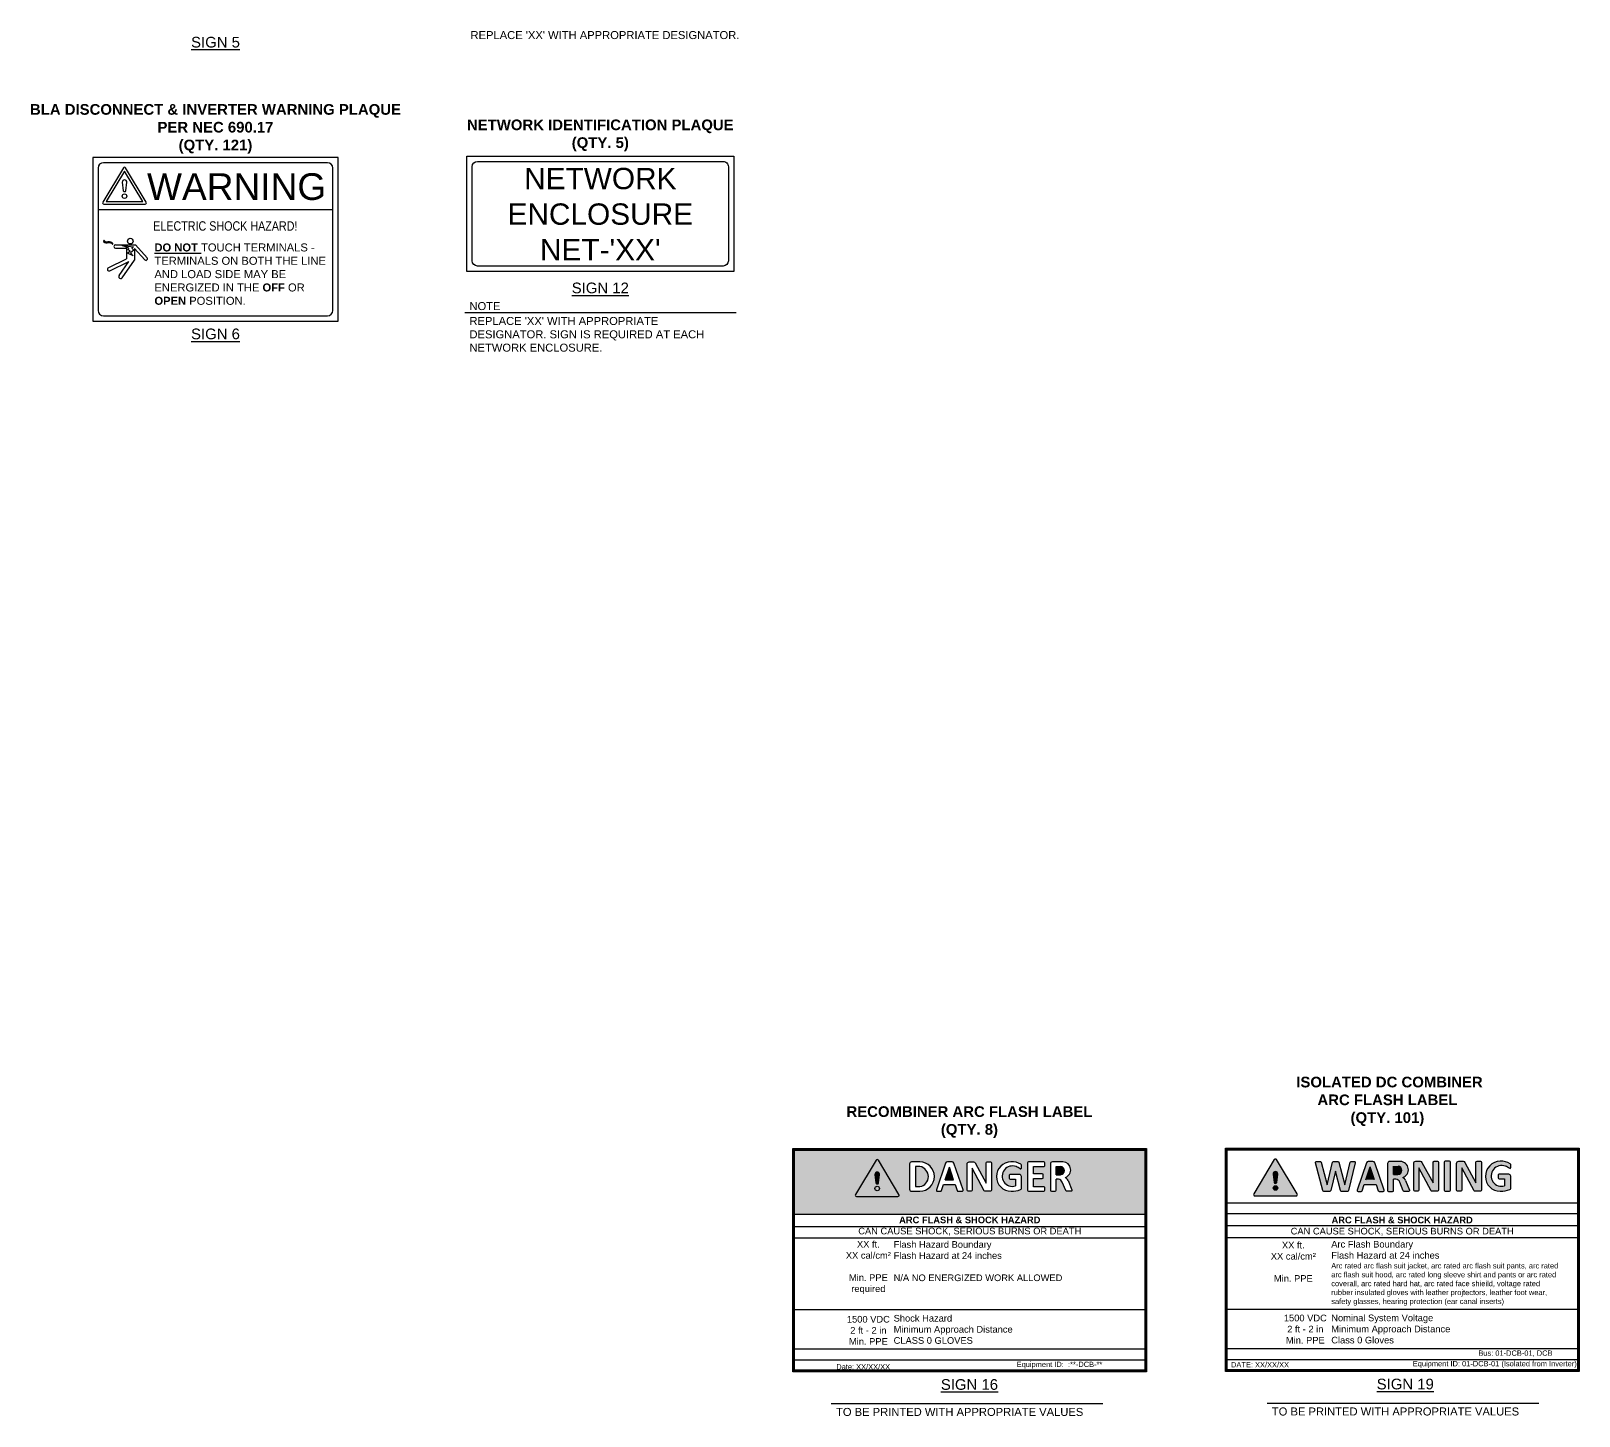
# Model space of a CAD drawing. Header units: feet. Extents: x -1522 to 1718, y -42 to 1309.
# Drawn here: x 1687.32 to 1704.26, y 1271.15 to 1286.31 of the extents above; entities that cross this region are included whole.
import ezdxf
from ezdxf.enums import TextEntityAlignment as Align

# ---------------------------------------------------------------- set-up
doc = ezdxf.new("R2010")
doc.units = ezdxf.units.FT
doc.header["$MEASUREMENT"] = 0
for name, color, linetype in [('ANNO-NOTE', 31, 'Continuous'), ('E-DETL', 7, 'Continuous'), ('G-ANNO-TEXT', 1, 'Continuous')]:
    doc.layers.add(name, color=color, linetype=linetype)
doc.styles.add('SIGNAGE TEXT', font='arial.ttf', dxfattribs={"height": 0.09375})
doc.styles.get("Standard").update_dxf_attribs({"font": 'arial.ttf'})
doc.styles.add('Strata 1_8', font='arial.ttf', dxfattribs={"height": 0.125})
doc.styles.add('Strata 3_32', font='arial.ttf', dxfattribs={"height": 0.09375})

# ---------------------------------------------------------------- blocks, each defined once
blk = doc.blocks.new('!')
at = {"color": 0}
for points in [[(-12.44763938310995, 15.19457651184812), (-12.68897185762393, 14.79386679357651, 0.5835277051761996), (-12.67558691006477, 14.77018054033408), (-12.19292196103682, 14.77018054033408, 0.5835277051761996), (-12.17953701347767, 14.79386679357651), (-12.42086948799164, 15.19457651184812, 0.5650934920842021)], [(-12.46109709578555, 15.02553026272227), (-12.44971901152084, 14.92733337236381, 0.3512251163769891), (-12.4342544355508, 14.91608612901144, 0.3512251163769887), (-12.41878985958076, 14.92733337236381), (-12.40741177531605, 15.02553026272227, 0.4292796023512654), (-12.4342544355508, 15.05498930455328, 0.4292796023512657)]]:
    blk.add_lwpolyline(points, format="xyb", close=True, dxfattribs=at)
blk.add_circle((-12.4342544355508, 14.86298015527347), 0.02642230596211448, dxfattribs=at)

msp = doc.modelspace()

# ---------------------------------------------------------------- hatches: boundary and pattern name
at = {"true_color": 0xff0000}
h = msp.add_hatch(color=1, dxfattribs=at)
h.dxf.hatch_style = 1
h.paths.add_polyline_path([(1695.675790395668, 1274.061273707876), (1695.675790395668, 1273.36412739157), (1699.508026515759, 1273.36412739157), (1699.508026515759, 1274.061273707876)])
edge = h.paths.add_edge_path(flags=16)
edge.add_arc((1698.604044929725, 1273.700352998202), 0.06960001973397013, 25.878581951200317, 63.505078572735215, ccw=False)
edge.add_line((1698.666665529039, 1273.730731004863), (1698.708681641158, 1273.628040756253))
edge.add_arc((1698.69860357877, 1273.623917278076), 0.01088900425914897, -90, 22.25211357300458, ccw=False)
edge.add_line((1698.69860357877, 1273.613028273815), (1698.650999446934, 1273.613028273815))
edge.add_arc((1698.650999446934, 1273.623917278076), 0.01088900425913208, 202.0270003182623, 270.00000000001745, ccw=False)
edge.add_line((1698.640905261364, 1273.619833428004), (1698.603058273701, 1273.713381063172))
edge.add_arc((1698.55613191766, 1273.694109117488), 0.05072958487670892, 22.32721554701731, 82.78384653012439)
edge.add_line((1698.562504209793, 1273.744436889886), (1698.538178227634, 1273.744436889886))
edge.add_line((1698.538178227634, 1273.744436889886), (1698.538178227634, 1273.623917278079))
edge.add_arc((1698.527289223377, 1273.623917278076), 0.01088900425913872, -89.99999999998249, 1.750777300912887e-11, ccw=False)
edge.add_line((1698.527289223377, 1273.613028273815), (1698.484214855196, 1273.613028273815))
edge.add_arc((1698.484214855194, 1273.623917278076), 0.01088900425915199, 179.9999999999825, 269.99999999998255, ccw=False)
edge.add_line((1698.473325850937, 1273.623917278076), (1698.473325850937, 1273.913043126186))
edge.add_arc((1698.495103859455, 1273.913043126186), 0.02177800851829735, 90, 179.9999999999913, ccw=False)
edge.add_line((1698.495103859455, 1273.934821134709), (1698.610542836552, 1273.934821134709))
edge.add_arc((1698.6077981708, 1273.846590278531), 0.08827353608084774, -71.98731128699501, 88.21823028744979, ccw=False)
edge = h.paths.add_edge_path(flags=0)
edge.add_line((1698.584688122057, 1273.793812809773), (1698.538178227638, 1273.793812809773))
edge.add_line((1698.538178227634, 1273.793812809773), (1698.538178227634, 1273.884546926399))
edge.add_line((1698.538178227634, 1273.884546926404), (1698.585144666552, 1273.884546926404))
edge.add_arc((1698.580969933762, 1273.839199725392), 0.04553896170644657, -85.31667165561151, 84.74008914864658, ccw=False)
edge = h.paths.add_edge_path(flags=16)
edge.add_line((1698.402823202818, 1273.883135615491), (1698.289153955306, 1273.883135615491))
edge.add_line((1698.289153955306, 1273.883135615491), (1698.289153955306, 1273.803794790265))
edge.add_line((1698.289153955306, 1273.803794790262), (1698.385340776588, 1273.803794790262))
edge.add_arc((1698.385340776589, 1273.792905786008), 0.0108890042591354, -1.750777300912887e-11, 90, ccw=False)
edge.add_line((1698.396229780847, 1273.792905786008), (1698.396229780847, 1273.763730879418))
edge.add_arc((1698.385340776589, 1273.763730879414), 0.0108890042591354, -90, 0, ccw=False)
edge.add_line((1698.385340776589, 1273.75284187516), (1698.289153955307, 1273.75284187516))
edge.add_line((1698.289153955306, 1273.75284187516), (1698.289153955306, 1273.662581855198))
edge.add_line((1698.289153955306, 1273.662581855197), (1698.402823202818, 1273.662581855197))
edge.add_arc((1698.402823202818, 1273.651692850936), 0.01088900425913872, 0, 90, ccw=False)
edge.add_line((1698.413712207075, 1273.651692850936), (1698.413712207075, 1273.623917278078))
edge.add_arc((1698.402823202818, 1273.623917278076), 0.01088900425913872, -89.99999999998249, 1.750777300912887e-11, ccw=False)
edge.add_line((1698.402823202818, 1273.613028273815), (1698.235158301942, 1273.613028273815))
edge.add_arc((1698.235158301941, 1273.623917278076), 0.01088900425913872, 179.9999999999825, 269.99999999998255, ccw=False)
edge.add_line((1698.224269297683, 1273.623917278076), (1698.224269297683, 1273.923932130446))
edge.add_arc((1698.235158301941, 1273.923932130448), 0.01088900425913872, 90.00000000001751, 180.0000000000175, ccw=False)
edge.add_line((1698.235158301941, 1273.934821134709), (1698.402823202817, 1273.934821134709))
edge.add_arc((1698.402823202818, 1273.923932130448), 0.01088900425913872, -1.750777300912887e-11, 89.99999999998249, ccw=False)
edge.add_line((1698.413712207075, 1273.923932130448), (1698.413712207075, 1273.894024619751))
edge.add_arc((1698.402823202818, 1273.894024619752), 0.0108890042591354, -90, 0, ccw=False)
edge = h.paths.add_edge_path(flags=16)
edge.add_line((1698.156034341282, 1273.774612889013), (1698.156034341282, 1273.64215876903))
edge.add_arc((1698.138853670556, 1273.64792254952), 0.01812171659472405, 296.38395404741226, 341.45439989246427, ccw=False)
edge.add_arc((1698.051076672058, 1273.867190547687), 0.254253070150118, 268.4687310041255, 292.1422853785791, ccw=False)
edge.add_arc((1698.044970139905, 1273.773930649847), 0.1609038458408837, 90.73837430910271, 269.7551015762806, ccw=False)
edge.add_arc((1698.055775729317, 1273.753462081629), 0.1818157793182544, 58.363567936785216, 94.062008043687, ccw=False)
edge.add_arc((1698.143301074688, 1273.898163743425), 0.01278313972927625, 5.062831684109085, 52.15953142980521, ccw=False)
edge.add_line((1698.156034341282, 1273.899291831686), (1698.156034341282, 1273.866636053498))
edge.add_arc((1698.147690043057, 1273.867353987115), 0.008375126364284363, 247.11083023775342, 355.0824489666762, ccw=False)
edge.add_arc((1697.996865006946, 1273.620174199291), 0.2812814338966109, 58.35693592699909, 68.77728622288635)
edge.add_arc((1698.058179770356, 1273.778067381637), 0.1119009236724651, 68.77729214339439, 286.708663276407)
edge.add_line((1698.090351883675, 1273.670891023036), (1698.090351883675, 1273.746623723127))
edge.add_line((1698.090351883675, 1273.746623723127), (1698.032673899173, 1273.746623723127))
edge.add_arc((1698.032673899175, 1273.757512727388), 0.01088900425915199, 179.9999999999825, 269.99999999998255, ccw=False)
edge.add_line((1698.021784894918, 1273.757512727388), (1698.021784894918, 1273.785501893269))
edge.add_arc((1698.032673899175, 1273.785501893267), 0.01088900425914867, 90, 180.0000000000175, ccw=False)
edge.add_line((1698.032673899175, 1273.796390897528), (1698.134256332767, 1273.796390897528))
edge.add_arc((1698.134256332767, 1273.774612889013), 0.02177800851829403, 0, 90, ccw=False)
edge = h.paths.add_edge_path(flags=16)
edge.add_arc((1697.817710699834, 1273.623917278076), 0.01088900425915199, -89.99999999998249, 1.750777300912887e-11, ccw=False)
edge.add_line((1697.817710699834, 1273.613028273815), (1697.760788065604, 1273.613028273815))
edge.add_arc((1697.760788065607, 1273.623917278076), 0.01088900425913872, 208.3697744582106, 270.00000000001745, ccw=False)
edge.add_line((1697.75120683774, 1273.618743257756), (1697.618443970272, 1273.864592946406))
edge.add_line((1697.61844397027, 1273.864592946403), (1697.61844397027, 1273.623917278077))
edge.add_arc((1697.607554966013, 1273.623917278076), 0.01088900425914867, 270, 359.99999999998255, ccw=False)
edge.add_line((1697.607554966013, 1273.613028273815), (1697.574005776248, 1273.613028273815))
edge.add_arc((1697.574005776245, 1273.623917278076), 0.01088900425915199, 179.9999999999825, 269.99999999998255, ccw=False)
edge.add_line((1697.563116771988, 1273.623917278076), (1697.563116771988, 1273.913043126186))
edge.add_arc((1697.584894780506, 1273.913043126186), 0.02177800851829735, 90, 179.9999999999913, ccw=False)
edge.add_line((1697.584894780506, 1273.934821134709), (1697.632214770962, 1273.934821134709))
edge.add_arc((1697.632214770962, 1273.913043126186), 0.02177800851830398, 28.369774458228278, 90.00000000000881, ccw=False)
edge.add_line((1697.651377226699, 1273.923391166833), (1697.770883717423, 1273.702089577794))
edge.add_line((1697.770883717421, 1273.702089577796), (1697.770883717421, 1273.923932130448))
edge.add_arc((1697.781772721683, 1273.923932130448), 0.01088900425914867, 90, 180, ccw=False)
edge.add_line((1697.781772721683, 1273.934821134709), (1697.817710699837, 1273.934821134709))
edge.add_arc((1697.817710699834, 1273.923932130448), 0.01088900425915199, -1.750777300912887e-11, 89.99999999998249, ccw=False)
edge.add_line((1697.828599704091, 1273.923932130448), (1697.828599704091, 1273.623917278078))
edge = h.paths.add_edge_path(flags=16)
edge.add_line((1697.23744056706, 1273.613028273815), (1697.271678926468, 1273.613028273815))
edge.add_arc((1697.27167892647, 1273.623917278076), 0.01088900425914867, 270, 341.2960942470835)
edge.add_line((1697.281992865206, 1273.620425418768), (1697.304939673141, 1273.68820362808))
edge.add_line((1697.30493967314, 1273.688203628079), (1697.432274907045, 1273.688203628079))
edge.add_line((1697.432274907045, 1273.688203628079), (1697.45522171498, 1273.620425418767))
edge.add_arc((1697.465535653719, 1273.623917278076), 0.01088900425915201, 198.7039057529495, 270)
edge.add_line((1697.465535653719, 1273.613028273815), (1697.508011806721, 1273.613028273815))
edge.add_arc((1697.50801180672, 1273.623917278076), 0.01088900425915199, 270, 378.879837520781)
edge.add_line((1697.51831497479, 1273.627440790739), (1697.418241074837, 1273.920068560259))
edge.add_arc((1697.397656476682, 1273.912958287837), 0.02177800851829375, 19.0557883172336, 90)
edge.add_line((1697.397656476682, 1273.934736296359), (1697.347795897093, 1273.934736296359))
edge.add_arc((1697.347795897094, 1273.912958287837), 0.02177800851829403, 90, 161.2960942470393)
edge.add_line((1697.327168019619, 1273.919942006461), (1697.227137398992, 1273.627440790741))
edge.add_arc((1697.23744056706, 1273.623917278076), 0.01088900425914992, 161.120162479252, 270)
h.paths.add_polyline_path([(1697.415216049285, 1273.738590541811), (1697.321998530901, 1273.738590541811), (1697.368607290093, 1273.87625928621)], flags=0)
edge = h.paths.add_edge_path(flags=16)
edge.add_line((1697.047403644458, 1273.613028273815), (1696.954579760538, 1273.613028273815))
edge.add_arc((1696.954579760531, 1273.634806282337), 0.02177800851829735, 180.0000000000087, 270, ccw=False)
edge.add_line((1696.932801752017, 1273.634806282337), (1696.932801752017, 1273.913043126188))
edge.add_arc((1696.954579760531, 1273.913043126186), 0.02177800851829735, 90, 179.9999999999913, ccw=False)
edge.add_line((1696.954579760531, 1273.934821134709), (1697.047403644451, 1273.934821134709))
edge.add_arc((1697.043735768959, 1273.773924704262), 0.1609382323757249, -88.69408294328349, 88.69408294328349, ccw=False)
edge = h.paths.add_edge_path(flags=0)
edge.add_line((1697.046766972191, 1273.664044069118), (1696.99777864085, 1273.664044069118))
edge.add_line((1696.997778640853, 1273.664044069118), (1696.997778640853, 1273.883805339411))
edge.add_line((1696.997778640853, 1273.883805339406), (1697.046766972194, 1273.883805339406))
edge.add_arc((1697.027046287494, 1273.773924704262), 0.1116362816707246, -79.82523709374772, 79.82523709374772, ccw=False)
edge = h.paths.add_edge_path(flags=16)
edge.add_line((1696.805217546738, 1273.556673344493), (1696.354450537113, 1273.556673344493))
edge.add_arc((1696.35445053711, 1273.571265733152), 0.01459238865299536, 148.9410172079922, 270, ccw=False)
edge.add_line((1696.34195016227, 1273.578794241329), (1696.567333667082, 1273.953022205877))
edge.add_arc((1696.579834041924, 1273.945493697697), 0.01459238865299608, 31.05898279201898, 148.9410172079811, ccw=False)
edge.add_line((1696.592334416764, 1273.953022205881), (1696.817717921576, 1273.578794241334))
edge.add_arc((1696.805217546738, 1273.571265733152), 0.01459238865299437, -90, 31.058982792007782, ccw=False)
edge = h.paths.add_edge_path(flags=0)
edge.add_line((1696.60490274788, 1273.795147737553), (1696.594276608506, 1273.70344039748))
edge.add_arc((1696.580500990214, 1273.707200411866), 0.01427954367934035, 267.32293760206926, 344.73316138018583, ccw=False)
edge.add_arc((1696.579167093634, 1273.707200411866), 0.0142795436793473, 195.2668386199461, 272.6770623958107, ccw=False)
edge.add_line((1696.565391475338, 1273.703440397482), (1696.554765335964, 1273.795147737555))
edge.add_arc((1696.580369380106, 1273.796994909927), 0.02567058866001011, 91.1949411234346, 184.1263847761461, ccw=False)
edge.add_arc((1696.579298703742, 1273.796994909927), 0.02567058866002175, -4.126384776122393, 88.80505887678049, ccw=False)
edge = h.paths.add_edge_path(flags=0)
edge.add_arc((1696.579834041924, 1273.643340099566), 0.02467613169327638, 0, 360)
h = msp.add_hatch(color=1, dxfattribs=at)
h.dxf.hatch_style = 1
h.paths.add_polyline_path([(1696.34195016227, 1273.578794241329, 0.5835277051761988), (1696.35445053711, 1273.556673344493), (1696.805217546738, 1273.556673344493, 0.5835277051761985), (1696.817717921575, 1273.578794241329), (1696.592334416764, 1273.953022205881, 0.5650934920842025), (1696.567333667081, 1273.953022205881)])
h = msp.add_hatch(color=256)
h.dxf.hatch_style = 1
h.paths.add_polyline_path([(1700.948341220432, 1273.958829416842, 0.5650934920842021), (1700.923340470752, 1273.958829416842), (1700.697956965938, 1273.584601452297, 0.5835277051761999), (1700.710457340778, 1273.562480555461), (1701.161224350406, 1273.562480555461, 0.5835277051761985), (1701.173724725242, 1273.584601452297)])
h.paths.add_polyline_path([(1700.950283412178, 1273.709247608443, -0.3512251163769934), (1700.935840845592, 1273.69874366308, -0.3512251163769851), (1700.921398279006, 1273.709247608443), (1700.910772139632, 1273.800954948513, -0.4292796023512577), (1700.935840845592, 1273.828467126935, -0.4292796023512729), (1700.960909551548, 1273.800954948513)], flags=16)
h.paths.add_polyline_path([(1700.960516977284, 1273.649147310533, -1), (1700.911164713896, 1273.649147310533, -1)], flags=16)
h = msp.add_hatch(color=256)
h.dxf.hatch_style = 1
h.paths.add_polyline_path([(1701.808079535, 1273.92547082727, 0.4848352187946589), (1701.797292425406, 1273.939145118383), (1701.763153023127, 1273.939145118383, 0.3469508095474305), (1701.75236591353, 1273.930635592557), (1701.693354237166, 1273.684132456131), (1701.628286629926, 1273.930881459331, 0.3405612581913848), (1701.617561358889, 1273.939145118383), (1701.571049096518, 1273.939145118383, 0.3469508095474232), (1701.560261986924, 1273.930635592557), (1701.501330780593, 1273.684468594968), (1701.436351813023, 1273.930881459331, 0.3405612581913766), (1701.425626541986, 1273.939145118383), (1701.385206582432, 1273.939145118383, 0.4919124268131566), (1701.374481311395, 1273.925224960504), (1701.455046507202, 1273.619706091732, 0.3405612581913842), (1701.465771778239, 1273.61144243268), (1701.529009460115, 1273.61144243268, 0.3469508095474249), (1701.539796569708, 1273.619951958505), (1701.590956829372, 1273.833658215363), (1701.647375913413, 1273.619706091732, 0.3405612581913691), (1701.65810118445, 1273.61144243268), (1701.724152663908, 1273.61144243268, 0.3469508095474238), (1701.734939773502, 1273.619951958505)])
h = msp.add_hatch(color=256)
h.dxf.hatch_style = 1
h.paths.add_polyline_path([(1702.002104340914, 1273.939145118383), (1701.951314666123, 1273.939145118383, 0.321527449625395), (1701.930302411605, 1273.924075153714), (1701.828407834109, 1273.62612351046, 0.5143706367857402), (1701.838902989999, 1273.61144243268), (1701.873779342302, 1273.61144243268, 0.3215274496250227), (1701.884285469561, 1273.618977415003), (1701.907659865166, 1273.688018594176), (1702.037367846358, 1273.688018594176), (1702.060742241963, 1273.618977415003, 0.3215274496250233), (1702.071248369222, 1273.61144243268), (1702.114516017038, 1273.61144243268, 0.5143706367857402), (1702.125011172924, 1273.62612351046), (1702.023072509644, 1273.924204065704, 0.3198341797156803)])
h.paths.add_polyline_path([(1702.019991116184, 1273.73934441075), (1701.925036595341, 1273.73934441075), (1701.972513855759, 1273.879578455656)], flags=16)
h = msp.add_hatch(color=256)
h.dxf.hatch_style = 1
h.paths.add_polyline_path([(1702.302467684814, 1273.939145118383), (1702.184877633652, 1273.939145118383, 0.4142135623730887), (1702.162693816706, 1273.916961301437), (1702.162693816706, 1273.62244792193, 0.414213562373095), (1702.173785725179, 1273.611356013461), (1702.217662735231, 1273.611356013461, 0.4142135623730951), (1702.2287546437, 1273.62244792193), (1702.2287546437, 1273.745213279652), (1702.253533912874, 1273.745213279652, -0.2700858143856787), (1702.294843655647, 1273.71357876293), (1702.33339587889, 1273.618287973949, 0.3056018630329004), (1702.343678158126, 1273.611356013461), (1702.392169338826, 1273.611356013461, 0.5331213124278236), (1702.402435194446, 1273.626648236436), (1702.359636159857, 1273.731252001052, 0.1656677106191549), (1702.32747713109, 1273.763758843516, 0.8406290843556139)])
h.paths.add_polyline_path([(1702.2287546437, 1273.887934107376), (1702.276596248801, 1273.887934107376, -0.9167868988861881), (1702.276131197115, 1273.795509263661), (1702.2287546437, 1273.795509263661)], flags=16)
h = msp.add_hatch(color=256)
h.dxf.hatch_style = 1
h.paths.add_polyline_path([(1702.718640448547, 1273.929598513801, 0.414213562373095), (1702.707548540078, 1273.940690422277), (1702.670940898566, 1273.940690422277, 0.4142135623730951), (1702.659848990093, 1273.929598513801), (1702.659848990093, 1273.703622177453), (1702.538115631814, 1273.929047469951, 0.2755877858965014), (1702.518596105507, 1273.940690422277), (1702.47039436084, 1273.940690422277, 0.4142135623730951), (1702.448210543895, 1273.918506605331), (1702.448210543895, 1273.623993225824, 0.414213562373095), (1702.459302452367, 1273.612901317348), (1702.493476793134, 1273.612901317348, 0.4142135623730951), (1702.504568701603, 1273.623993225824), (1702.504568701603, 1273.869153611543), (1702.639805454135, 1273.618722793507, 0.2755877858965244), (1702.649565217289, 1273.612901317348), (1702.707548540078, 1273.612901317348, 0.4142135623730951), (1702.718640448547, 1273.623993225824)])
h = msp.add_hatch(color=256)
h.dxf.hatch_style = 1
h.paths.add_polyline_path([(1702.849341413974, 1273.929598513801, 0.4142135623730971), (1702.838249505505, 1273.940690422277), (1702.793472925772, 1273.940690422277, 0.4142135623730951), (1702.782381017307, 1273.929598513801), (1702.782381017307, 1273.624079645036, 0.414213562373095), (1702.793472925772, 1273.612987736567), (1702.838249505505, 1273.612987736567, 0.4142135623730951), (1702.849341413974, 1273.624079645036)])
h = msp.add_hatch(color=256)
h.dxf.hatch_style = 1
h.paths.add_polyline_path([(1703.188084290228, 1273.929598513801, 0.414213562373095), (1703.176992381756, 1273.940690422277), (1703.140384740247, 1273.940690422277, 0.4142135623730951), (1703.129292831774, 1273.929598513801), (1703.129292831774, 1273.703622177453), (1703.007559473492, 1273.929047469951, 0.2755877858965014), (1702.988039947184, 1273.940690422277), (1702.939838202517, 1273.940690422277, 0.4142135623730951), (1702.917654385572, 1273.918506605331), (1702.917654385572, 1273.623993225824, 0.414213562373095), (1702.928746294045, 1273.612901317348), (1702.962920634811, 1273.612901317348, 0.4142135623730951), (1702.974012543284, 1273.623993225824), (1702.974012543284, 1273.869153611543), (1703.109249295816, 1273.618722793507, 0.2755877858965244), (1703.11900905897, 1273.612901317348), (1703.176992381756, 1273.612901317348, 0.4142135623730951), (1703.188084290228, 1273.623993225824)])
h = msp.add_hatch(color=256)
h.dxf.hatch_style = 1
h.paths.add_polyline_path([(1703.393952170474, 1273.940690422277, 0.991455931191352), (1703.395363766755, 1273.612901317348, 0.1036643270414), (1703.499900337432, 1273.631909213792, 0.1992319266705913), (1703.509198085216, 1273.642574626209), (1703.509198085216, 1273.7774968781, 0.4142135623730952), (1703.487014268278, 1273.799680695039), (1703.383538961545, 1273.799680695039, 0.4142135623730951), (1703.37244705308, 1273.78858878657), (1703.37244705308, 1273.76007807441, 0.414213562373095), (1703.383538961545, 1273.748986165941), (1703.4422917097, 1273.748986165941), (1703.4422917097, 1273.671842273098, -1.401060763575967), (1703.450782382453, 1273.887271317383, -0.04549871222226169), (1703.497380096727, 1273.864106668493, 0.5646600172054975), (1703.509198085216, 1273.872697412596), (1703.509198085216, 1273.904499071096, 0.2084405245570952), (1703.504215684341, 1273.913633198935, 0.1570359095723354)])
h = msp.add_hatch(color=1, dxfattribs=at)
h.dxf.hatch_style = 1
h.paths.add_polyline_path([(1696.566316349708, 1273.705556836044, 0.9609664766857464), (1696.59477141223, 1273.707710728543), (1696.60490274788, 1273.795147737553, 0.4292796023512655), (1696.579834041924, 1273.822659915967, 0.4551860429168517), (1696.555021348391, 1273.792938259779)])
h = msp.add_hatch(color=1, dxfattribs=at)
h.dxf.hatch_style = 1
h.paths.add_polyline_path([(1696.997778640853, 1273.881656149278), (1696.997778640853, 1273.666193259246, 1.307918298983215)])
h = msp.add_hatch(color=1, dxfattribs=at)
h.dxf.hatch_style = 1
h.paths.add_polyline_path([(1697.321998530901, 1273.738590541811), (1697.415216049285, 1273.738590541811), (1697.368607290093, 1273.87625928621)])
h = msp.add_hatch(color=1, dxfattribs=at)
h.dxf.hatch_style = 1
h.paths.add_polyline_path([(1698.538178227634, 1273.793812809773), (1698.584688122057, 1273.793812809773, 0.9167868988864648), (1698.585144666555, 1273.884546926404), (1698.538178227634, 1273.884546926404)])
at = {"true_color": 0xff8000}
h = msp.add_hatch(color=30, dxfattribs=at)
h.dxf.hatch_style = 1
h.paths.add_polyline_path([(1700.960909551548, 1273.800954948513, 0.4292796023512651), (1700.935840845592, 1273.828467126935, 0.4292796023512661), (1700.910772139632, 1273.800954948513), (1700.921398279006, 1273.709247608443, 0.3512251163769882), (1700.935840845592, 1273.69874366308, 0.3512251163769887), (1700.950283412178, 1273.709247608443)])
h = msp.add_hatch(color=30, dxfattribs=at)
h.dxf.hatch_style = 1
h.paths.add_polyline_path([(1701.972513855759, 1273.879578455656), (1701.925036595341, 1273.73934441075), (1702.019991116184, 1273.73934441075)])
h = msp.add_hatch(color=30, dxfattribs=at)
h.dxf.hatch_style = 1
h.paths.add_polyline_path([(1702.2287546437, 1273.795509263661), (1702.276131197115, 1273.795509263661, 0.916786898886271), (1702.276596248801, 1273.887934107376), (1702.2287546437, 1273.887934107376)])
h = msp.add_hatch(color=30, dxfattribs=at)
h.dxf.hatch_style = 1
h.paths.add_polyline_path([(1700.960516977284, 1273.649147310533, 1), (1700.911164713896, 1273.649147310533, 1)])

# ---------------------------------------------------------------- linework, layer by layer
at = {"color": 1, "true_color": 0xff0000}
for points in [[(1696.932801752017, 1273.913043126194), (1696.932801752017, 1273.634806282344, 0.414213562373095), (1696.954579760531, 1273.613028273822), (1697.047403644458, 1273.613028273822, 0.9774633063277478), (1697.047403644458, 1273.934821134716), (1696.954579760531, 1273.934821134716, 0.414213562373095)], [(1697.61844397027, 1273.86459294641), (1697.61844397027, 1273.623917278091, -0.414213562373095), (1697.607554966013, 1273.613028273822), (1697.574005776245, 1273.613028273822, -0.414213562373095), (1697.563116771988, 1273.623917278091), (1697.563116771988, 1273.913043126194, -0.414213562373095), (1697.584894780506, 1273.934821134716), (1697.632214770962, 1273.934821134716, -0.2755877858965017), (1697.651377226699, 1273.923391166841), (1697.770883717421, 1273.702089577803), (1697.770883717421, 1273.923932130455, -0.414213562373095), (1697.781772721683, 1273.934821134716), (1697.817710699834, 1273.934821134716, -0.414213562373095), (1697.828599704091, 1273.923932130455), (1697.828599704091, 1273.623917278091, -0.414213562373095), (1697.817710699834, 1273.613028273822), (1697.760788065607, 1273.613028273822, -0.275587785896555), (1697.75120683774, 1273.618743257764)], [(1698.289153955306, 1273.752841875167), (1698.385340776589, 1273.752841875167, 0.414213562373095), (1698.396229780847, 1273.763730879421), (1698.396229780847, 1273.792905786016, 0.414213562373095), (1698.385340776589, 1273.803794790277), (1698.289153955306, 1273.803794790277), (1698.289153955306, 1273.883135615498), (1698.402823202818, 1273.883135615498, 0.4142135623731974), (1698.413712207075, 1273.894024619759), (1698.413712207075, 1273.923932130455, 0.414213562373095), (1698.402823202818, 1273.934821134716), (1698.235158301941, 1273.934821134716, 0.4142135623730639), (1698.224269297683, 1273.923932130455), (1698.224269297683, 1273.623917278091, 0.414213562373095), (1698.235158301941, 1273.613028273822), (1698.402823202818, 1273.613028273822, 0.414213562373095), (1698.413712207075, 1273.623917278091), (1698.413712207075, 1273.651692850944, 0.4142135623731974), (1698.402823202818, 1273.662581855205), (1698.289153955306, 1273.662581855205)], [(1696.997778640853, 1273.88380533942), (1696.997778640853, 1273.664044069125), (1697.046766972191, 1273.664044069125, 0.8365040559561081), (1697.046766972191, 1273.88380533942)]]:
    msp.add_lwpolyline(points, format="xyb", close=True, dxfattribs=at)
for points in [[(1697.432274907045, 1273.688203628087), (1697.455221714979, 1273.620425418775, 0.3215274496250931), (1697.465535653719, 1273.613028273822), (1697.50801180672, 1273.613028273822, 0.513400270700037), (1697.518325745459, 1273.627409137399), (1697.418284354164, 1273.919942006468, 0.3215274496250078), (1697.397656476682, 1273.934736296366), (1697.347795897094, 1273.934736296366, 0.3215274496250168), (1697.327168019619, 1273.919942006468), (1697.227126628321, 1273.627409137399, 0.513400270700037), (1697.23744056706, 1273.613028273822), (1697.27167892647, 1273.613028273822, 0.3215274496250931), (1697.281992865206, 1273.620425418775), (1697.30493967314, 1273.688203628087)], [(1698.610542836552, 1273.934821134716), (1698.495103859455, 1273.934821134716, 0.4142135623730806), (1698.473325850937, 1273.913043126194), (1698.473325850937, 1273.623917278091, 0.414213562373095), (1698.484214855194, 1273.613028273822), (1698.527289223377, 1273.613028273822, 0.414213562373095), (1698.538178227634, 1273.623917278091), (1698.538178227634, 1273.744436889893)], [(1698.156034341282, 1273.642158769034), (1698.156034341282, 1273.77461288902, 0.4142135623730806), (1698.134256332767, 1273.796390897535), (1698.032673899175, 1273.796390897535, 0.414213562373095), (1698.021784894918, 1273.785501893274), (1698.021784894918, 1273.757512727395, 0.414213562373095), (1698.032673899175, 1273.746623723141), (1698.090351883675, 1273.746623723141), (1698.090351883675, 1273.670891023044)], [(1698.666665529039, 1273.73073100487), (1698.708681641157, 1273.628040756265, -0.533121312427826), (1698.69860357877, 1273.613028273822), (1698.650999446934, 1273.613028273822, -0.3056018630328972), (1698.640905261364, 1273.619833428012), (1698.6030582737, 1273.713381063185)]]:
    msp.add_lwpolyline(points, format="xyb", dxfattribs=at)
for points in [[(1701.590956829372, 1273.833658215378), (1701.539796569708, 1273.619951958513, -0.3469508095474652), (1701.529009460115, 1273.611442432687), (1701.465771778239, 1273.611442432687, -0.3405612581914016), (1701.455046507202, 1273.619706091739), (1701.374481311395, 1273.925224960512, -0.4919124268132005), (1701.385206582432, 1273.93914511839), (1701.425626541986, 1273.93914511839, -0.3405612581914016), (1701.436351813023, 1273.930881459338), (1701.501330780593, 1273.684468594975), (1701.560261986924, 1273.930635592565, -0.3469508095474652), (1701.571049096518, 1273.93914511839), (1701.617561358889, 1273.93914511839, -0.3405612581914016), (1701.628286629926, 1273.930881459338), (1701.693354237166, 1273.684132456146), (1701.75236591353, 1273.930635592565, -0.3469508095474652), (1701.763153023127, 1273.93914511839), (1701.797292425406, 1273.93914511839, -0.4848352187947242), (1701.808079535, 1273.925470827285), (1701.734939773502, 1273.619951958513, -0.3469508095474652), (1701.724152663908, 1273.611442432687), (1701.65810118445, 1273.611442432687, -0.3405612581914016), (1701.647375913413, 1273.619706091739)], [(1702.504568701603, 1273.86915361155), (1702.504568701603, 1273.623993225831, -0.414213562373095), (1702.493476793134, 1273.612901317355), (1702.459302452367, 1273.612901317355, -0.414213562373095), (1702.448210543895, 1273.623993225831), (1702.448210543895, 1273.918506605339, -0.414213562373095), (1702.47039436084, 1273.940690422284), (1702.518596105507, 1273.940690422284, -0.2755877858965017), (1702.538115631814, 1273.929047469958), (1702.659848990093, 1273.703622177461), (1702.659848990093, 1273.929598513815, -0.414213562373095), (1702.670940898566, 1273.940690422284), (1702.707548540078, 1273.940690422284, -0.414213562373095), (1702.718640448547, 1273.929598513815), (1702.718640448547, 1273.623993225831, -0.414213562373095), (1702.707548540078, 1273.612901317355), (1702.649565217289, 1273.612901317355, -0.275587785896555), (1702.639805454135, 1273.618722793522)], [(1702.782381017307, 1273.929598513815), (1702.782381017307, 1273.624079645043, 0.414213562373095), (1702.793472925772, 1273.612987736574), (1702.838249505505, 1273.612987736574, 0.414213562373095), (1702.849341413974, 1273.624079645043), (1702.849341413974, 1273.929598513815, 0.414213562373095), (1702.838249505505, 1273.940690422284), (1702.793472925772, 1273.940690422284, 0.414213562373095)], [(1702.974012543284, 1273.86915361155), (1702.974012543284, 1273.623993225831, -0.414213562373095), (1702.962920634811, 1273.612901317355), (1702.928746294045, 1273.612901317355, -0.414213562373095), (1702.917654385572, 1273.623993225831), (1702.917654385572, 1273.918506605339, -0.414213562373095), (1702.939838202517, 1273.940690422284), (1702.988039947184, 1273.940690422284, -0.2755877858965017), (1703.007559473492, 1273.929047469958), (1703.129292831774, 1273.703622177461), (1703.129292831774, 1273.929598513815, -0.414213562373095), (1703.140384740247, 1273.940690422284), (1703.176992381756, 1273.940690422284, -0.414213562373095), (1703.188084290228, 1273.929598513815), (1703.188084290228, 1273.623993225831, -0.414213562373095), (1703.176992381756, 1273.612901317355), (1703.11900905897, 1273.612901317355, -0.275587785896555), (1703.109249295816, 1273.618722793522)]]:
    msp.add_lwpolyline(points, format="xyb", close=True)
for points in [[(1702.037367846358, 1273.688018594184), (1702.060742241963, 1273.618977415011, 0.3215274496250931), (1702.071248369222, 1273.611442432687), (1702.114516017038, 1273.611442432687, 0.513400270700037), (1702.125022144293, 1273.626091267294), (1702.023116595428, 1273.924075153728, 0.3215274496250078), (1702.002104340914, 1273.93914511839), (1701.951314666123, 1273.93914511839, 0.3215274496250168), (1701.930302411605, 1273.924075153728), (1701.828396862744, 1273.626091267294, 0.513400270700037), (1701.838902989999, 1273.611442432687), (1701.873779342302, 1273.611442432687, 0.3215274496250931), (1701.884285469561, 1273.618977415011), (1701.907659865166, 1273.688018594184)], [(1702.302467684814, 1273.93914511839), (1702.184877633652, 1273.93914511839, 0.4142135623730806), (1702.162693816706, 1273.916961301445), (1702.162693816706, 1273.622447921937, 0.414213562373095), (1702.173785725179, 1273.611356013468), (1702.217662735231, 1273.611356013468, 0.414213562373095), (1702.2287546437, 1273.622447921937), (1702.2287546437, 1273.745213279667)], [(1703.509198085216, 1273.642574626217), (1703.509198085216, 1273.777496878108, 0.4142135623730806), (1703.487014268278, 1273.799680695053), (1703.383538961545, 1273.799680695053, 0.414213562373095), (1703.37244705308, 1273.788588786577), (1703.37244705308, 1273.760078074417, 0.414213562373095), (1703.383538961545, 1273.748986165948), (1703.4422917097, 1273.748986165948), (1703.4422917097, 1273.671842273106)], [(1702.359636159857, 1273.731252001059), (1702.402435194446, 1273.626648236444, -0.533121312427826), (1702.392169338826, 1273.611356013468), (1702.343678158126, 1273.611356013468, -0.3056018630328972), (1702.33339587889, 1273.618287973964), (1702.294843655647, 1273.713578762937)]]:
    msp.add_lwpolyline(points, format="xyb")
for points in [[(1697.321998530901, 1273.738590541819), (1697.368607290093, 1273.876259286218)], [(1697.415216049285, 1273.738590541819), (1697.368607290093, 1273.876259286218)], [(1698.156034341282, 1273.866636053505), (1698.156034341282, 1273.899291831694)], [(1698.538178227634, 1273.793812809788), (1698.538178227634, 1273.884546926412)], [(1698.538178227634, 1273.884546926412), (1698.585144666555, 1273.884546926412)], [(1698.538178227634, 1273.793812809788), (1698.584688122057, 1273.793812809788)], [(1697.30493967314, 1273.688203628087), (1697.432274907045, 1273.688203628087)], [(1697.321998530901, 1273.738590541819), (1697.415216049285, 1273.738590541819)], [(1698.562504209793, 1273.744436889893), (1698.538178227634, 1273.744436889893)]]:
    msp.add_lwpolyline(points, dxfattribs=at)
for points in [[(1701.925036595341, 1273.739344410757), (1701.972513855759, 1273.879578455663)], [(1702.019991116184, 1273.739344410757), (1701.972513855759, 1273.879578455663)], [(1702.2287546437, 1273.795509263676), (1702.2287546437, 1273.887934107383)], [(1702.2287546437, 1273.795509263676), (1702.276131197115, 1273.795509263676)], [(1703.509198085216, 1273.871234789628), (1703.509198085216, 1273.904499071104)], [(1701.907659865166, 1273.688018594184), (1702.037367846358, 1273.688018594184)], [(1702.253533912874, 1273.745213279667), (1702.2287546437, 1273.745213279667)], [(1700.405896871518, 1273.485910990522), (1704.238132991613, 1273.485910990522)], [(1695.675790395668, 1273.364127391577), (1699.508026515759, 1273.364127391577)]]:
    msp.add_lwpolyline(points)
for centre, radius, start, end in [((1698.044970139905, 1273.773930649854), 0.1609038458408836, 90.73837428707064, 269.7551016524184), ((1698.055775729317, 1273.753462081636), 0.1818157793182424, 58.36356797505349, 94.06200798635315), ((1698.6077981708, 1273.846590278538), 0.08827353608084929, 288.0126886298402, 88.21823032513383), ((1698.058179770356, 1273.778067381644), 0.1119009236724637, 68.75447087418804, 286.708663315444), ((1697.996865032103, 1273.620174183793), 0.2812814338966679, 58.35694190878902, 68.76821323759962), ((1698.147690043057, 1273.867353987122), 0.008375126364288535, 247.1108302964417, 355.082448920083), ((1698.143301074688, 1273.898163743433), 0.0127831397292757, 5.062831758302914, 52.15953149716244), ((1698.580969933762, 1273.839199725399), 0.0455389617064444, 274.6833282665364, 84.74008920110087), ((1698.051076672058, 1273.867190547694), 0.2542530701501118, 268.4687310227188, 292.142285356584), ((1698.138853670556, 1273.647922549527), 0.01812171659473137, 296.3839540763351, 341.454399840999), ((1698.55613191766, 1273.694109117495), 0.0507295848767058, 22.32721550390681, 82.78384658803377), ((1698.604044929725, 1273.700352998209), 0.06960001973396264, 25.87858194828256, 63.50507849733076)]:
    msp.add_arc(centre, radius, start, end, dxfattribs=at)
for centre, radius, start, end in [((1702.299671875338, 1273.849270180543), 0.08991841304614637, 288.0126886298402, 88.21823032513383), ((1703.396064328743, 1273.776801926192), 0.1639021060375633, 90.73837428707064, 269.7551016524184), ((1703.407071268026, 1273.755951949474), 0.1852037096154291, 58.36356797505349, 94.06200798635315), ((1702.27234372461, 1273.841741912852), 0.04638752847356552, 274.6833282665364, 84.74008920110087), ((1703.409520105633, 1273.781015741281), 0.1139860701378292, 68.75447087418804, 286.708663315444), ((1703.347062836958, 1273.620180383236), 0.286522793560323, 58.35694190878902, 68.76821323759962), ((1703.500698300479, 1273.871966101112), 0.008531187320376813, 247.1108302964417, 355.082448920083), ((1703.49622754868, 1273.903349962201), 0.01302133900188218, 5.062831758302914, 52.15953149716244), ((1702.247042880324, 1273.693947706458), 0.0516748730041277, 22.32721550390681, 82.78384658803377), ((1702.295848696886, 1273.700307934784), 0.07089693695658032, 25.87858194828256, 63.50507849733076), ((1703.402284649175, 1273.871799616179), 0.2589907869904448, 268.4687310227188, 292.142285356584), ((1703.491697272228, 1273.648445808211), 0.01845939417650418, 296.3839540763351, 341.454399840999)]:
    msp.add_arc(centre, radius, start, end)
at = {"layer": 'E-DETL'}
for p, q in [((1688.056769304079, 1284.354768511535), (1690.625184970785, 1284.354768511535)), ((1688.248349470713, 1283.969517533784), (1688.465136205144, 1283.969517533784)), ((1688.248349470713, 1283.931821133324), (1688.367165521484, 1283.931821133324)), ((1688.320445236277, 1283.962991407145), (1688.445568805792, 1283.946226711606)), ((1688.394540806199, 1283.933653161754), (1688.320445236277, 1283.962991407145)), ((1688.367165521484, 1283.931821133324), (1688.367165521484, 1283.815783753721)), ((1688.384754607915, 1283.916189941933), (1688.394540806199, 1283.933653161754)), ((1688.445568805792, 1283.946226711606), (1688.4252974065, 1283.93155758891)), ((1688.4252974065, 1283.93155758891), (1688.446267888586, 1283.909204661524)), ((1688.56654832204, 1283.804963559692), (1688.454080064742, 1283.930360304032)), ((1688.454080064742, 1283.930360304032), (1688.454080064742, 1283.80215875078)), ((1688.59213882663, 1283.827915666382), (1688.465136205144, 1283.969517533784)), ((1688.168548822787, 1283.718232735952), (1688.367165521484, 1283.815783753721)), ((1688.184869041761, 1283.685004297246), (1688.391483416926, 1283.786483390974)), ((1688.286362247752, 1283.633179859288), (1688.391483416926, 1283.786483390974)), ((1688.321628340089, 1283.60899768411), (1688.454080064742, 1283.80215875078)), ((1688.378463423255, 1283.87846936757), (1688.406424012657, 1283.904314953959)), ((1688.441374789444, 1283.849131122179), (1688.378463423255, 1283.87846936757)), ((1688.406424012657, 1283.904314953959), (1688.384754607915, 1283.916189941933)), ((1688.446267888586, 1283.909204661524), (1688.412016114523, 1283.881962026573)), ((1688.412016114523, 1283.881962026573), (1688.441374789444, 1283.849131122179)), ((1692.066948070049, 1283.227527477014), (1695.037502618841, 1283.227527477014)), ((1696.076931575848, 1271.289589586921), (1699.04748612464, 1271.289589586921)), ((1700.844331876557, 1271.294520518269), (1703.814886425342, 1271.294520518269))]:
    msp.add_line(p, q, dxfattribs=at)
for points in [[(1692.091120272762, 1284.941164597679), (1695.009598003362, 1284.941164597679), (1695.009598003362, 1283.678401441298), (1692.091120272762, 1283.678401441298)], [(1690.683554525397, 1284.926176038912), (1687.998399749467, 1284.926176038912), (1687.998399749467, 1283.134275036325), (1690.683554525397, 1283.134275036325)], [(1688.34586824082, 1284.774958886414), (1688.146827697722, 1284.444470914955), (1688.544908783917, 1284.444470914955)], [(1695.657447619447, 1274.079616484108), (1699.526369291983, 1274.079616484108), (1699.526369291983, 1271.636757148793), (1695.657447619447, 1271.636757148793)], [(1695.667994501066, 1274.069069602489), (1699.515822410365, 1274.069069602489), (1699.515822410365, 1271.647304030411), (1695.667994501066, 1271.647304030411)], [(1695.675790395668, 1274.061273707884), (1699.508026515759, 1274.061273707884), (1699.508026515759, 1271.655099925009), (1695.675790395668, 1271.655099925009)], [(1700.387554095301, 1274.084547415448), (1704.256475767834, 1274.084547415448), (1704.256475767834, 1271.641688080133), (1700.387554095301, 1271.641688080133)], [(1700.39810097692, 1274.074000533829), (1704.245928886216, 1274.074000533829), (1704.245928886216, 1271.652234961751), (1700.39810097692, 1271.652234961751)], [(1700.405896871518, 1274.066204639224), (1704.238132991613, 1274.066204639224), (1704.238132991613, 1271.660030856349), (1700.405896871518, 1271.660030856349)]]:
    msp.add_lwpolyline(points, close=True, dxfattribs=at)
for points in [[(1690.566815416173, 1284.8678064843), (1688.115138858691, 1284.8678064843, 0.414213562373095), (1688.056769304079, 1284.809436929688), (1688.056769304079, 1283.251014145549, 0.414213562373095), (1688.115138858691, 1283.192644590937), (1690.566815416173, 1283.192644590937, 0.414213562373095), (1690.625184970785, 1283.251014145549), (1690.625184970785, 1284.809436929688, 0.414213562373095)], [(1688.333367865979, 1284.811341151456), (1688.107984361167, 1284.437113186909, 0.5835277051761996), (1688.120484736007, 1284.414992290074), (1688.571251745632, 1284.414992290074, 0.5835277051761996), (1688.583752120473, 1284.437113186909), (1688.35836861566, 1284.811341151456, 0.5650934920842021)], [(1692.207859381986, 1284.88279504307), (1694.892858894142, 1284.88279504307, -0.414213562373095), (1694.95122844875, 1284.824425488462), (1694.95122844875, 1283.795140550522, -0.414213562373095), (1694.892858894142, 1283.736770995914), (1692.207859381986, 1283.736770995914, -0.414213562373095), (1692.149489827374, 1283.795140550522), (1692.149489827374, 1284.824425488462, -0.414213562373095)], [(1688.32079953486, 1284.653466683132), (1688.331425674234, 1284.56175934306, 0.3512251163769891), (1688.34586824082, 1284.551255397698, 0.3512251163769887), (1688.360310807406, 1284.56175934306), (1688.37093694678, 1284.653466683132, 0.4292796023512654), (1688.34586824082, 1284.680978861547, 0.4292796023512657)]]:
    msp.add_lwpolyline(points, format="xyb", close=True, dxfattribs=at)
for points in [[(1688.117796407443, 1284.00617955709, 0.3411031756879517), (1688.171024307618, 1283.993942670619, -0.3226471375533995), (1688.209226315471, 1283.979235818872, -0.3226471375533995)], [(1688.126430904756, 1284.013267861477, 0.3481251343256185), (1688.167112062643, 1284.004451567716, -0.329328315314463), (1688.2185761983, 1283.9853495979)]]:
    msp.add_lwpolyline(points, format="xyb", dxfattribs=at)
for points in [[(1700.405896871518, 1273.371270603092), (1704.238132991613, 1273.371270603092)], [(1695.675790395668, 1273.228351431148), (1699.508026515759, 1273.228351431148)], [(1695.675790395668, 1273.10514201987), (1699.508026515759, 1273.10514201987)], [(1700.405896871518, 1273.23942913737), (1704.238132991613, 1273.23942913737)], [(1700.405896871518, 1273.107873348125), (1704.238132991613, 1273.107873348125)], [(1695.675790395668, 1272.318804894042), (1699.508026515759, 1272.318804894042)], [(1700.405896871518, 1272.323735825382), (1704.238132991613, 1272.323735825382)], [(1695.675790395668, 1271.888534347431), (1699.508026515759, 1271.888534347431)], [(1695.675790395668, 1271.768193471237), (1699.508026515759, 1271.768193471237)], [(1700.405896871518, 1271.893465278764), (1704.238132991613, 1271.893465278764)], [(1700.405896871518, 1271.773124402584), (1704.238132991613, 1271.773124402584)]]:
    msp.add_lwpolyline(points, dxfattribs=at)
for centre, radius in [((1688.34586824082, 1284.501659045149), 0.02467613169327638), ((1688.409220103625, 1284.009792872357), 0.03114285956901611)]:
    msp.add_circle(centre, radius, dxfattribs=at)
for centre, radius, start, end in [((1688.1221136561, 1284.009723709284), 0.005585664752934261, 39.38354605930969, 219.3835460593097), ((1688.213901256886, 1283.982292708386), 0.005585664752934104, 213.1802034055782, 33.18020340514494), ((1688.248349470713, 1283.950669333554), 0.01884820023013822, 90, 270), ((1688.579343574335, 1283.816439613037), 0.01718773637388494, 221.8889092619496, 41.88890926194966), ((1688.176708932274, 1283.701618516599), 0.01850998842651469, 116.1580618452811, 296.1580618452685), ((1688.30399529392, 1283.621088771699), 0.0213803348025965, 145.561329104305, 325.5613291043244)]:
    msp.add_arc(centre, radius, start, end, dxfattribs=at)

# ---------------------------------------------------------------- block references
at = {"layer": 'ANNO-NOTE', "color": 1, "true_color": 0xff0000, "xscale": 0.933912873791491, "yscale": 0.933912873791491, "zscale": 0.933912873791491}
msp.add_blockref('!', (1708.192344335283, 1259.762611589663), dxfattribs=at)
at = {"layer": 'ANNO-NOTE', "xscale": 0.933912873791491, "yscale": 0.933912873791491, "zscale": 0.933912873791491}
msp.add_blockref('!', (1712.54835113895, 1259.768418800623), dxfattribs=at)

# ---------------------------------------------------------------- texts
at = {"layer": 'G-ANNO-TEXT', "lineweight": 30, "style": 'Strata 1_8'}
for s, p in [('%%USIGN 5', (1689.341418587959, 1286.245285164178)), ('%%USIGN 12', (1693.550359138062, 1283.556130537879)), ('%%USIGN 6', (1689.340977137432, 1283.053149036175)), ('%%USIGN 19', (1702.355647560045, 1271.561766568228)), ('%%USIGN 16', (1697.58824725934, 1271.556835636896))]:
    msp.add_text(s, height=0.1167391092239364, dxfattribs=at).set_placement(p, align=Align.TOP_CENTER)
at = {"layer": 'G-ANNO-TEXT'}
for s, height, width, p, p2 in [('WARNING', 0.2918477730598409, 0.9944407263780609, (1688.5920779353, 1284.460504867472), (1690.551593714678, 1284.460504867472)), ('ELECTRIC SHOCK HAZARD!', 0.1028768519777616, 0.8161357429955768, (1688.660140399018, 1284.124196914878), (1690.237310335445, 1284.124196914878))]:
    msp.add_text(s, height=height, dxfattribs=dict(at, width=width)).set_placement(p, p2, align=Align.FIT)
for s, width, insert, char_height, attachment_point, style in [("REPLACE 'XX' WITH APPROPRIATE DESIGNATOR.", 2.918477730598409, (1692.130554917341, 1286.30837277726), 0.08755433191795228, 1, 'Strata 3_32'), ('{\\fArial|b1|i0|c0|p34;BLA DISCONNECT & INVERTER WARNING PLAQUE\\PPER NEC 690.17\\P(QTY. 121)}', 4.117460518311199, (1689.340977137432, 1284.968256709696), 0.1167391092239364, 8, 'Strata 1_8'), ('{\\fArial|b1|i0|c0|p34;NETWORK IDENTIFICATION PLAQUE\\P(QTY. 5)}', 3.783933306782048, (1693.550359138062, 1284.994087537699), 0.1167391092239364, 8, 'Strata 1_8'), ('{\\fArial CE|b1|i0|c238|p34;\\LDO NOT\\fArial CE|b0|i0|c238|p34;\\l TOUCH TERMINALS -\\PTERMINALS ON BOTH THE LINE AND LOAD SIDE MAY BE ENERGIZED IN THE \\fArial CE|b1|i0|c0|p34;OFF\\fArial CE|b0|i0|c238|p34; OR \\fArial CE|b1|i0|c0|p34;OPEN \\fArial CE|b0|i0|c238|p34;POSITION.}', 2.007285242829297, (1688.673092930064, 1283.984451972004), 0.08755433191795228, 1, 'SIGNAGE TEXT'), ('NOTE', 2.044620002409828, (1692.119024888245, 1283.342844270656), 0.08755433191795228, 1, 'Strata 3_32'), ("REPLACE 'XX' WITH APPROPRIATE DESIGNATOR. SIGN IS REQUIRED AT EACH NETWORK ENCLOSURE.", 2.918477730598409, (1692.119024888245, 1283.179936237188), 0.08755433191795228, 1, 'Strata 3_32'), ('{\\fArial|b1|i0|c0|p34; ISOLATED DC COMBINER ARC FLASH LABEL\\P(QTY.^I101)}', 2.450172097601052, (1702.160338787231, 1274.325250336448), 0.1167391092239364, 8, 'Strata 1_8'), ('{\\fArial|b1|i0|c0|p34;RECOMBINER ARC FLASH LABEL\\P(QTY.^I8)}', 3.783933306782048, (1697.58824725934, 1274.196355593332), 0.1167391092239364, 8, 'Strata 1_8'), ('{\\fArial|b1|i0|c0|p34;ARC FLASH & SHOCK HAZARD\\P}CAN CAUSE SHOCK, SERIOUS BURNS OR DEATH', 2.893850074941114, (1697.591908455714, 1273.127729611427), 0.07293859544311544, 8, 'Strata 1_8'), ('{\\fArial|b1|i0|c0|p34;ARC FLASH & SHOCK HAZARD\\P}CAN CAUSE SHOCK, SERIOUS BURNS OR DEATH', 2.893850074941114, (1702.322014931568, 1273.126569150888), 0.07293859544311544, 8, 'Strata 1_8'), ('XX ft.\\PXX cal/cm²\\P\\PMin. PPE required', 0.6375879885908277, (1696.482732304314, 1272.488225330801), 0.07293859544311544, 8, 'Strata 1_8'), ('Flash Hazard Boundary\\PFlash Hazard at 24 inches\\P\\PN/A NO ENERGIZED WORK ALLOWED', 2.721926746571043, (1696.759064956274, 1273.067346531686), 0.07293859544311544, 1, 'Strata 1_8'), ('XX ft.\\PXX cal/cm²\\P\\PMin. PPE', 0.6375879885908277, (1701.131227708567, 1272.622057408646), 0.07293859544311544, 8, 'Strata 1_8'), ('Arc Flash Boundary\\PFlash Hazard at 24 inches\\P{\\H0.80026x;Arc rated arc flash suit jacket, arc rated arc flash suit pants, arc rated arc flash suit hood, arc rated long sleeve shirt and pants or arc rated coverall, arc rated hard hat, arc rated face shieild, voltage rated rubber insulated gloves with leather projtectors, leather foot wear, safety glasses, hearing protection (ear canal inserts)}', 2.488628886309545, (1701.546181603069, 1273.070077859934), 0.07293859544311544, 1, 'Strata 1_8'), ('1500 VDC\\P2 ft - 2 in\\PMin. PPE', 0.6375879885908277, (1696.482732304314, 1271.932902239502), 0.07293859544311544, 8, 'Strata 1_8'), ('Shock Hazard\\PMinimum Approach Distance\\PCLASS 0 GLOVES', 1.551666656999652, (1696.759064956274, 1272.259954135515), 0.07293859544311544, 1, 'Strata 1_8'), ('1500 VDC\\P2 ft - 2 in\\PMin. PPE', 0.6375879885908277, (1701.262479664547, 1271.94645826047), 0.07293859544311544, 8, 'Strata 1_8'), ('Nominal System Voltage\\PMinimum Approach Distance\\PClass 0 Gloves', 1.551666656999652, (1701.546181603069, 1272.26395663365), 0.07293859544311544, 1, 'Strata 1_8'), ('Equipment ID:  :**-DCB-**', 2.302295306468987, (1698.573197407983, 1271.672027192987), 0.05836955461196819, 8, 'Strata 1_8'), ('DATE: XX/XX/XX ', 1.551666656999652, (1700.766792267772, 1271.684803702329), 0.05836955461196819, 8, 'Strata 1_8'), ('Equipment ID: 01-DCB-01 (Isolated from Inverter)', 2.201012544550463, (1703.334793896352, 1271.679998850136), 0.05836955461196819, 8, 'Strata 1_8'), ('\\pt0.52533;Bus: 01-DCB-01, DCB ', 1.236313928004055, (1703.560581023514, 1271.801690833395), 0.05836955461196819, 8, 'Strata 1_8'), ('Date: XX/XX/XX ', 1.551666656999652, (1696.42597025451, 1271.662078355082), 0.05836955461196819, 8, 'Strata 1_8'), ('TO BE PRINTED WITH APPROPRIATE VALUES', 2.918477730598409, (1696.129008394044, 1271.241998347096), 0.08755433191795228, 1, 'Strata 3_32'), ('TO BE PRINTED WITH APPROPRIATE VALUES', 2.918477730598409, (1700.896408694745, 1271.246929278436), 0.08755433191795228, 1, 'Strata 3_32')]:
    msp.add_mtext_dynamic_manual_height_columns(s, width=width, gutter_width=0.4377716595897614, heights=[0], dxfattribs=dict(at, insert=insert, char_height=char_height, attachment_point=attachment_point, style=style))
at = {"layer": 'G-ANNO-TEXT', "insert": (1693.550359138062, 1284.305649349181), "char_height": 0.2334782184478728, "attachment_point": 5}
msp.add_mtext_dynamic_manual_height_columns("NETWORK ENCLOSURE NET-'XX'", width=2.748869691644423, gutter_width=0.4377716595897614, heights=[0], dxfattribs=at)

doc.saveas('drawing.dxf')
